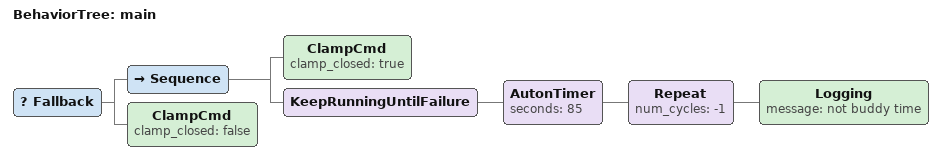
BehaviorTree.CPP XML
<?xml version="1.0" encoding="UTF-8"?>
<root BTCPP_format="4"
      main_tree_to_execute="main">

  <BehaviorTree ID="main">
    <Fallback>
      <Sequence>
        <ClampCmd clamp_closed="true"/>
        <KeepRunningUntilFailure>
          <AutonTimer seconds="85">
            <Repeat num_cycles="-1">
              <Logging message="not buddy time"/>
            </Repeat>
          </AutonTimer>
        </KeepRunningUntilFailure>
      </Sequence>
      <ClampCmd clamp_closed="false"/>
    </Fallback>
  </BehaviorTree>

</root>
